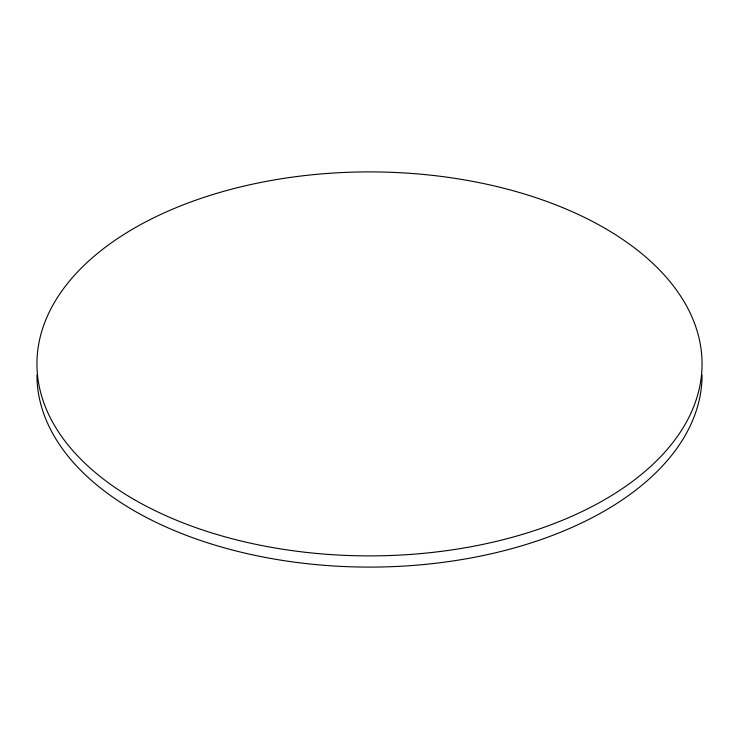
<?xml version="1.0" encoding="UTF-8"?>
<svg xmlns="http://www.w3.org/2000/svg" width="739" height="739" viewBox="0 0 739 739"><rect width="100%" height="100%" fill="white"/><g stroke="black" fill="none" stroke-linecap="round" stroke-linejoin="round"><path stroke-width="1.11" d="M702.05 375.107A332.55 191.992 0 0 1 369.5 567.099A332.55 191.992 0 0 1 36.95 375.107M134.35 499.656A332.55 191.992 0 0 0 690.716 413.591A332.55 191.992 0 0 0 283.434 178.441A332.55 191.992 0 0 0 134.35 499.656"/></g></svg>
